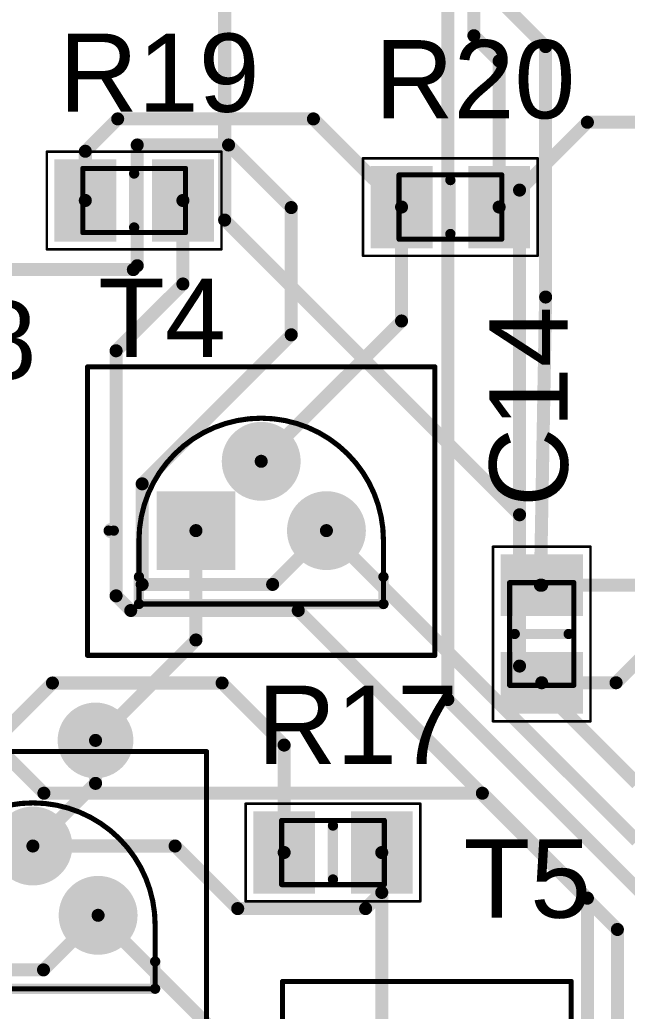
# Model space of a CAD drawing. Header units: millimetres. Extents: x 0.4 to 91.7, y 1.2 to 85.6.
# Drawn here: x 13.33 to 25.16, y 31.84 to 51.14 of the extents above; entities that cross this region are included whole.
import ezdxf

# ---------------------------------------------------------------- set-up
doc = ezdxf.new("R2010")
doc.units = ezdxf.units.MM
for name, color, linetype in [('BottomLayer', 5, 'Continuous'), ('BottomSolder', 6, 'Continuous'), ('Mechanical13', 56, 'Continuous'), ('Mechanical15', 56, 'Continuous'), ('MultiLayer', 9, 'Continuous'), ('PadHoleLayer', 156, 'Continuous'), ('TopLayer', 1, 'Continuous'), ('TopOverlay', 2, 'Continuous'), ('TopPaste', 8, 'Continuous'), ('TopSolder', 216, 'Continuous'), ('ViaHoleLayer', 16, 'Continuous')]:
    doc.layers.add(name, color=color, linetype=linetype)
doc.styles.add('Arial', font='arial.ttf', dxfattribs={"height": 0.2})

# ---------------------------------------------------------------- blocks, each defined once
blk = doc.blocks.new('BC557C_T5_45V_100_A_1')
at = {"layer": 'BottomLayer'}
h = blk.add_hatch(color=5, dxfattribs=at)
edge = h.paths.add_edge_path()
edge.add_arc((-1.7, -0.585), 0.746, 0, 360)
h = blk.add_hatch(color=5, dxfattribs=at)
edge = h.paths.add_edge_path()
edge.add_arc((0.9, -0.585), 0.746, 0, 360)
h = blk.add_hatch(color=5, dxfattribs=at)
edge = h.paths.add_edge_path()
edge.add_arc((3.5, -0.585), 0.746, 0, 360)
at = {"layer": 'BottomSolder'}
h = blk.add_hatch(color=6, dxfattribs=at)
edge = h.paths.add_edge_path()
edge.add_arc((-1.7, -0.585), 0.848, 0, 360)
h = blk.add_hatch(color=6, dxfattribs=at)
edge = h.paths.add_edge_path()
edge.add_arc((0.9, -0.585), 0.848, 0, 360)
h = blk.add_hatch(color=6, dxfattribs=at)
edge = h.paths.add_edge_path()
edge.add_arc((3.5, -0.585), 0.848, 0, 360)
at = {"layer": 'MultiLayer'}
h = blk.add_hatch(color=9, dxfattribs=at)
edge = h.paths.add_edge_path()
edge.add_arc((-1.7, -0.585), 0.746, 0, 360)
h = blk.add_hatch(color=9, dxfattribs=at)
edge = h.paths.add_edge_path()
edge.add_arc((0.9, -0.585), 0.746, 0, 360)
h = blk.add_hatch(color=9, dxfattribs=at)
edge = h.paths.add_edge_path()
edge.add_arc((3.5, -0.585), 0.746, 0, 360)
at = {"layer": 'PadHoleLayer'}
h = blk.add_hatch(color=156, dxfattribs=at)
edge = h.paths.add_edge_path()
edge.add_arc((-1.7, -0.585), 0.48, 0, 360)
h = blk.add_hatch(color=156, dxfattribs=at)
edge = h.paths.add_edge_path()
edge.add_arc((0.9, -0.585), 0.48, 0, 360)
h = blk.add_hatch(color=156, dxfattribs=at)
edge = h.paths.add_edge_path()
edge.add_arc((3.5, -0.585), 0.48, 0, 360)
at = {"layer": 'TopLayer'}
h = blk.add_hatch(color=1, dxfattribs=at)
edge = h.paths.add_edge_path()
edge.add_arc((-1.7, -0.585), 0.746, 0, 360)
h = blk.add_hatch(color=1, dxfattribs=at)
edge = h.paths.add_edge_path()
edge.add_arc((0.9, -0.585), 0.746, 0, 360)
h = blk.add_hatch(color=1, dxfattribs=at)
edge = h.paths.add_edge_path()
edge.add_arc((3.5, -0.585), 0.746, 0, 360)
at = {"layer": 'TopSolder'}
h = blk.add_hatch(color=216, dxfattribs=at)
edge = h.paths.add_edge_path()
edge.add_arc((-1.7, -0.585), 0.848, 0, 360)
h = blk.add_hatch(color=216, dxfattribs=at)
edge = h.paths.add_edge_path()
edge.add_arc((0.9, -0.585), 0.848, 0, 360)
h = blk.add_hatch(color=216, dxfattribs=at)
edge = h.paths.add_edge_path()
edge.add_arc((3.5, -0.585), 0.848, 0, 360)
at = {"layer": 'Mechanical13', "const_width": 0.2}
for points in [[(-1.48, 1.81), (-1.48, -1.81)], [(-1.48, 1.81), (3.28, 1.81)], [(3.28, 1.81), (3.28, -1.81)], [(-1.48, -1.81), (3.28, -1.81)]]:
    blk.add_lwpolyline(points, dxfattribs=at)
at = {"layer": 'Mechanical13', "const_width": 0.1}
for points in [[(-1.53, 1.81, 1), (-1.43, 1.81, 1)], [(-1.53, 1.81, 1), (-1.43, 1.81, 1)], [(3.23, 1.81, 1), (3.33, 1.81, 1)], [(3.23, 1.81, 1), (3.33, 1.81, 1)], [(-1.53, -1.81, 1), (-1.43, -1.81, 1)], [(-1.53, -1.81, 1), (-1.43, -1.81, 1)], [(3.23, -1.81, 1), (3.33, -1.81, 1)], [(3.23, -1.81, 1), (3.33, -1.81, 1)]]:
    blk.add_lwpolyline(points, format="xyb", close=True, dxfattribs=at)
at = {"layer": 'Mechanical15', "const_width": 0.1}
for points in [[(-4.5, 2.81), (-4.5, -2.81)], [(-4.5, 2.81), (5.247, 2.81)], [(5.247, 2.81), (5.247, -2.81)], [(-4.5, -2.81), (5.247, -2.81)]]:
    blk.add_lwpolyline(points, dxfattribs=at)
at = {"layer": 'Mechanical15', "const_width": 0.05}
for points in [[(-4.525, 2.81, 1), (-4.475, 2.81, 1)], [(-4.525, 2.81, 1), (-4.475, 2.81, 1)], [(5.222, 2.81, 1), (5.272, 2.81, 1)], [(5.222, 2.81, 1), (5.272, 2.81, 1)], [(-4.525, -2.81, 1), (-4.475, -2.81, 1)], [(-4.525, -2.81, 1), (-4.475, -2.81, 1)], [(5.222, -2.81, 1), (5.272, -2.81, 1)], [(5.222, -2.81, 1), (5.272, -2.81, 1)]]:
    blk.add_lwpolyline(points, format="xyb", close=True, dxfattribs=at)
at = {"layer": 'TopOverlay', "const_width": 0.1}
for points in [[(-1.48, 1.81), (3.28, 1.81)], [(-1.48, 1.81), (-1.48, 0.915)], [(3.28, 1.81), (3.28, 0.915)], [(-1.48, -1.81), (3.28, -1.81)]]:
    blk.add_lwpolyline(points, dxfattribs=at)
at = {"layer": 'TopOverlay'}
for points, const_width in [([(-1.505, 1.81, 1), (-1.455, 1.81, 1)], 0.05), ([(-1.505, 1.81, 1), (-1.455, 1.81, 1)], 0.05), ([(3.255, 1.81, 1), (3.305, 1.81, 1)], 0.05), ([(3.255, 1.81, 1), (3.305, 1.81, 1)], 0.05), ([(-1.505, 0.915, 1), (-1.455, 0.915, 1)], 0.05), ([(3.255, 0.915, 1), (3.305, 0.915, 1)], 0.05), ([(-3.45, -0.385, 1), (-3.35, -0.385, 1)], 0.1), ([(-3.45, -0.385, 1), (-3.35, -0.385, 1)], 0.1), ([(-3.45, -0.585, 1), (-3.35, -0.585, 1)], 0.1), ([(-3.45, -0.585, 1), (-3.35, -0.585, 1)], 0.1), ([(-1.505, -1.81, 1), (-1.455, -1.81, 1)], 0.05), ([(3.255, -1.81, 1), (3.305, -1.81, 1)], 0.05)]:
    blk.add_lwpolyline(points, format="xyb", close=True, dxfattribs=dict(at, const_width=const_width))
at = {"layer": 'TopOverlay', "const_width": 0.2}
for points in [[(-3.4, -0.585, -1), (-3.4, -0.385)], [(-3.4, -0.385, -1), (-3.4, -0.585)]]:
    blk.add_lwpolyline(points, format="xyb", dxfattribs=at)
blk = doc.blocks.new('T1_2_4_BC547C_45V_100_A_2')
at = {"layer": 'BottomLayer'}
h = blk.add_hatch(color=5, dxfattribs=at)
edge = h.paths.add_edge_path()
edge.add_arc((1.27, 1.35), 0.666, 0, 360)
blk.add_hatch(color=5, dxfattribs=at).paths.add_polyline_path([(-0.666, 0.666), (0.667, 0.666), (0.667, -0.667), (-0.666, -0.667)])
h = blk.add_hatch(color=5, dxfattribs=at)
edge = h.paths.add_edge_path()
edge.add_arc((2.54, 0), 0.666, 0, 360)
at = {"layer": 'BottomSolder'}
h = blk.add_hatch(color=6, dxfattribs=at)
edge = h.paths.add_edge_path()
edge.add_arc((1.27, 1.35), 0.768, 0, 360)
blk.add_hatch(color=6, dxfattribs=at).paths.add_polyline_path([(-0.768, 0.768), (0.768, 0.768), (0.768, -0.768), (-0.768, -0.768)])
h = blk.add_hatch(color=6, dxfattribs=at)
edge = h.paths.add_edge_path()
edge.add_arc((2.54, 0), 0.768, 0, 360)
at = {"layer": 'MultiLayer'}
h = blk.add_hatch(color=9, dxfattribs=at)
edge = h.paths.add_edge_path()
edge.add_arc((1.27, 1.35), 0.666, 0, 360)
blk.add_hatch(color=9, dxfattribs=at).paths.add_polyline_path([(-0.666, 0.666), (0.667, 0.666), (0.667, -0.667), (-0.666, -0.667)])
h = blk.add_hatch(color=9, dxfattribs=at)
edge = h.paths.add_edge_path()
edge.add_arc((2.54, 0), 0.666, 0, 360)
at = {"layer": 'PadHoleLayer'}
h = blk.add_hatch(color=156, dxfattribs=at)
edge = h.paths.add_edge_path()
edge.add_arc((1.27, 1.35), 0.41, 0, 360)
h = blk.add_hatch(color=156, dxfattribs=at)
edge = h.paths.add_edge_path()
edge.add_arc((0, 0), 0.41, 0, 360)
h = blk.add_hatch(color=156, dxfattribs=at)
edge = h.paths.add_edge_path()
edge.add_arc((2.54, 0), 0.41, 0, 360)
at = {"layer": 'TopLayer'}
h = blk.add_hatch(color=1, dxfattribs=at)
edge = h.paths.add_edge_path()
edge.add_arc((1.27, 1.35), 0.666, 0, 360)
blk.add_hatch(color=1, dxfattribs=at).paths.add_polyline_path([(-0.666, 0.666), (0.667, 0.666), (0.667, -0.667), (-0.666, -0.667)])
h = blk.add_hatch(color=1, dxfattribs=at)
edge = h.paths.add_edge_path()
edge.add_arc((2.54, 0), 0.666, 0, 360)
at = {"layer": 'TopSolder'}
h = blk.add_hatch(color=216, dxfattribs=at)
edge = h.paths.add_edge_path()
edge.add_arc((1.27, 1.35), 0.768, 0, 360)
blk.add_hatch(color=216, dxfattribs=at).paths.add_polyline_path([(-0.768, 0.768), (0.768, 0.768), (0.768, -0.768), (-0.768, -0.768)])
h = blk.add_hatch(color=216, dxfattribs=at)
edge = h.paths.add_edge_path()
edge.add_arc((2.54, 0), 0.768, 0, 360)
at = {"layer": 'Mechanical13', "const_width": 0.1}
blk.add_lwpolyline([(-1.11, -0.19, -1), (3.65, -0.19)], format="xyb", dxfattribs=at)
for points in [[(-1.11, -1.43), (-1.11, -0.19)], [(3.65, -1.43), (3.65, -0.19)], [(-1.11, -1.43), (1.27, -1.43)], [(1.27, -1.43), (3.65, -1.43)]]:
    blk.add_lwpolyline(points, dxfattribs=at)
at = {"layer": 'Mechanical13', "const_width": 0.05}
for points in [[(-1.135, -0.19, 1), (-1.085, -0.19, 1)], [(-1.135, -0.19, 1), (-1.085, -0.19, 1)], [(3.625, -0.19, 1), (3.675, -0.19, 1)], [(3.625, -0.19, 1), (3.675, -0.19, 1)], [(-1.135, -1.43, 1), (-1.085, -1.43, 1)], [(-1.135, -1.43, 1), (-1.085, -1.43, 1)], [(1.245, -1.43, 1), (1.295, -1.43, 1)], [(1.245, -1.43, 1), (1.295, -1.43, 1)], [(3.625, -1.43, 1), (3.675, -1.43, 1)], [(3.625, -1.43, 1), (3.675, -1.43, 1)]]:
    blk.add_lwpolyline(points, format="xyb", close=True, dxfattribs=at)
at = {"layer": 'Mechanical15', "const_width": 0.1}
for points in [[(-2.11, 3.19), (4.65, 3.19)], [(-2.11, -2.43), (-2.11, 3.19)], [(4.65, -2.43), (4.65, 3.19)], [(-2.11, -2.43), (4.65, -2.43)]]:
    blk.add_lwpolyline(points, dxfattribs=at)
at = {"layer": 'Mechanical15', "const_width": 0.05}
for points in [[(-2.135, 3.19, 1), (-2.085, 3.19, 1)], [(-2.135, 3.19, 1), (-2.085, 3.19, 1)], [(4.625, 3.19, 1), (4.675, 3.19, 1)], [(4.625, 3.19, 1), (4.675, 3.19, 1)], [(-2.135, -2.43, 1), (-2.085, -2.43, 1)], [(-2.135, -2.43, 1), (-2.085, -2.43, 1)], [(4.625, -2.43, 1), (4.675, -2.43, 1)], [(4.625, -2.43, 1), (4.675, -2.43, 1)]]:
    blk.add_lwpolyline(points, format="xyb", close=True, dxfattribs=at)
at = {"layer": 'TopOverlay', "const_width": 0.2}
for points in [[(-1.7, 0, -1), (-1.6, 0)], [(-1.6, 0, -1), (-1.7, 0)], [(-1.6, 0, -1), (-1.7, 0)]]:
    blk.add_lwpolyline(points, format="xyb", dxfattribs=at)
at = {"layer": 'TopOverlay', "const_width": 0.1}
for points in [[(-1.75, 0, 1), (-1.65, 0, 1)], [(-1.75, 0, 1), (-1.65, 0, 1)], [(-1.75, 0, 1), (-1.65, 0, 1)], [(-1.65, 0, 1), (-1.55, 0, 1)], [(-1.65, 0, 1), (-1.55, 0, 1)], [(-1.65, 0, 1), (-1.55, 0, 1)], [(-1.16, -0.9, 1), (-1.06, -0.9, 1)], [(3.6, -0.9, 1), (3.7, -0.9, 1)], [(-1.16, -1.43, 1), (-1.06, -1.43, 1)], [(-1.16, -1.43, 1), (-1.06, -1.43, 1)], [(3.6, -1.43, 1), (3.7, -1.43, 1)], [(3.6, -1.43, 1), (3.7, -1.43, 1)]]:
    blk.add_lwpolyline(points, format="xyb", close=True, dxfattribs=at)
at = {"layer": 'TopOverlay', "const_width": 0.2}
for points in [[(-1.11, -1.43), (-1.11, -0.9)], [(3.65, -1.43), (3.65, -0.9)], [(-1.11, -1.43), (3.65, -1.43)]]:
    blk.add_lwpolyline(points, dxfattribs=at)
blk = doc.blocks.new('T1_2_4_BC547C_45V_100_A_4')
at = {"layer": 'BottomLayer'}
h = blk.add_hatch(color=5, dxfattribs=at)
edge = h.paths.add_edge_path()
edge.add_arc((1.27, 1.35), 0.666, 0, 360)
blk.add_hatch(color=5, dxfattribs=at).paths.add_polyline_path([(-0.666, 0.666), (0.667, 0.666), (0.667, -0.667), (-0.666, -0.667)])
h = blk.add_hatch(color=5, dxfattribs=at)
edge = h.paths.add_edge_path()
edge.add_arc((2.54, 0), 0.666, 0, 360)
at = {"layer": 'BottomSolder'}
h = blk.add_hatch(color=6, dxfattribs=at)
edge = h.paths.add_edge_path()
edge.add_arc((1.27, 1.35), 0.768, 0, 360)
blk.add_hatch(color=6, dxfattribs=at).paths.add_polyline_path([(-0.768, 0.768), (0.768, 0.768), (0.768, -0.768), (-0.768, -0.768)])
h = blk.add_hatch(color=6, dxfattribs=at)
edge = h.paths.add_edge_path()
edge.add_arc((2.54, 0), 0.768, 0, 360)
at = {"layer": 'MultiLayer'}
h = blk.add_hatch(color=9, dxfattribs=at)
edge = h.paths.add_edge_path()
edge.add_arc((1.27, 1.35), 0.666, 0, 360)
blk.add_hatch(color=9, dxfattribs=at).paths.add_polyline_path([(-0.666, 0.666), (0.667, 0.666), (0.667, -0.667), (-0.666, -0.667)])
h = blk.add_hatch(color=9, dxfattribs=at)
edge = h.paths.add_edge_path()
edge.add_arc((2.54, 0), 0.666, 0, 360)
at = {"layer": 'PadHoleLayer'}
h = blk.add_hatch(color=156, dxfattribs=at)
edge = h.paths.add_edge_path()
edge.add_arc((1.27, 1.35), 0.41, 0, 360)
h = blk.add_hatch(color=156, dxfattribs=at)
edge = h.paths.add_edge_path()
edge.add_arc((0, 0), 0.41, 0, 360)
h = blk.add_hatch(color=156, dxfattribs=at)
edge = h.paths.add_edge_path()
edge.add_arc((2.54, 0), 0.41, 0, 360)
at = {"layer": 'TopLayer'}
h = blk.add_hatch(color=1, dxfattribs=at)
edge = h.paths.add_edge_path()
edge.add_arc((1.27, 1.35), 0.666, 0, 360)
blk.add_hatch(color=1, dxfattribs=at).paths.add_polyline_path([(-0.666, 0.666), (0.667, 0.666), (0.667, -0.667), (-0.666, -0.667)])
h = blk.add_hatch(color=1, dxfattribs=at)
edge = h.paths.add_edge_path()
edge.add_arc((2.54, 0), 0.666, 0, 360)
at = {"layer": 'TopSolder'}
h = blk.add_hatch(color=216, dxfattribs=at)
edge = h.paths.add_edge_path()
edge.add_arc((1.27, 1.35), 0.768, 0, 360)
blk.add_hatch(color=216, dxfattribs=at).paths.add_polyline_path([(-0.768, 0.768), (0.768, 0.768), (0.768, -0.768), (-0.768, -0.768)])
h = blk.add_hatch(color=216, dxfattribs=at)
edge = h.paths.add_edge_path()
edge.add_arc((2.54, 0), 0.768, 0, 360)
at = {"layer": 'Mechanical13', "const_width": 0.1}
blk.add_lwpolyline([(-1.11, -0.19, -1), (3.65, -0.19)], format="xyb", dxfattribs=at)
for points in [[(-1.11, -1.43), (-1.11, -0.19)], [(3.65, -1.43), (3.65, -0.19)], [(-1.11, -1.43), (1.27, -1.43)], [(1.27, -1.43), (3.65, -1.43)]]:
    blk.add_lwpolyline(points, dxfattribs=at)
at = {"layer": 'Mechanical13', "const_width": 0.05}
for points in [[(-1.135, -0.19, 1), (-1.085, -0.19, 1)], [(-1.135, -0.19, 1), (-1.085, -0.19, 1)], [(3.625, -0.19, 1), (3.675, -0.19, 1)], [(3.625, -0.19, 1), (3.675, -0.19, 1)], [(-1.135, -1.43, 1), (-1.085, -1.43, 1)], [(-1.135, -1.43, 1), (-1.085, -1.43, 1)], [(1.245, -1.43, 1), (1.295, -1.43, 1)], [(1.245, -1.43, 1), (1.295, -1.43, 1)], [(3.625, -1.43, 1), (3.675, -1.43, 1)], [(3.625, -1.43, 1), (3.675, -1.43, 1)]]:
    blk.add_lwpolyline(points, format="xyb", close=True, dxfattribs=at)
at = {"layer": 'Mechanical15', "const_width": 0.1}
for points in [[(-2.11, 3.19), (4.65, 3.19)], [(-2.11, -2.43), (-2.11, 3.19)], [(4.65, -2.43), (4.65, 3.19)], [(-2.11, -2.43), (4.65, -2.43)]]:
    blk.add_lwpolyline(points, dxfattribs=at)
at = {"layer": 'Mechanical15', "const_width": 0.05}
for points in [[(-2.135, 3.19, 1), (-2.085, 3.19, 1)], [(-2.135, 3.19, 1), (-2.085, 3.19, 1)], [(4.625, 3.19, 1), (4.675, 3.19, 1)], [(4.625, 3.19, 1), (4.675, 3.19, 1)], [(-2.135, -2.43, 1), (-2.085, -2.43, 1)], [(-2.135, -2.43, 1), (-2.085, -2.43, 1)], [(4.625, -2.43, 1), (4.675, -2.43, 1)], [(4.625, -2.43, 1), (4.675, -2.43, 1)]]:
    blk.add_lwpolyline(points, format="xyb", close=True, dxfattribs=at)
at = {"layer": 'TopOverlay', "const_width": 0.2}
for points in [[(-1.7, 0, -1), (-1.6, 0)], [(-1.6, 0, -1), (-1.7, 0)], [(-1.6, 0, -1), (-1.7, 0)]]:
    blk.add_lwpolyline(points, format="xyb", dxfattribs=at)
at = {"layer": 'TopOverlay', "const_width": 0.1}
for points in [[(-1.75, 0, 1), (-1.65, 0, 1)], [(-1.75, 0, 1), (-1.65, 0, 1)], [(-1.75, 0, 1), (-1.65, 0, 1)], [(-1.65, 0, 1), (-1.55, 0, 1)], [(-1.65, 0, 1), (-1.55, 0, 1)], [(-1.65, 0, 1), (-1.55, 0, 1)], [(-1.16, -0.9, 1), (-1.06, -0.9, 1)], [(3.6, -0.9, 1), (3.7, -0.9, 1)], [(-1.16, -1.43, 1), (-1.06, -1.43, 1)], [(-1.16, -1.43, 1), (-1.06, -1.43, 1)], [(3.6, -1.43, 1), (3.7, -1.43, 1)], [(3.6, -1.43, 1), (3.7, -1.43, 1)]]:
    blk.add_lwpolyline(points, format="xyb", close=True, dxfattribs=at)
at = {"layer": 'TopOverlay', "const_width": 0.2}
for points in [[(-1.11, -1.43), (-1.11, -0.9)], [(3.65, -1.43), (3.65, -0.9)], [(-1.11, -1.43), (3.65, -1.43)]]:
    blk.add_lwpolyline(points, dxfattribs=at)
blk = doc.blocks.new('0805_10')
at = {"layer": 'TopLayer'}
for points in [[(-1.45, -0.7), (-1.45, 0.7), (-0.45, 0.7), (-0.45, -0.7)], [(0.45, -0.7), (0.45, 0.7), (1.45, 0.7), (1.45, -0.7)]]:
    blk.add_hatch(color=1, dxfattribs=at).paths.add_polyline_path(points)
at = {"layer": 'TopPaste'}
for points in [[(-1.45, -0.7), (-1.45, 0.7), (-0.45, 0.7), (-0.45, -0.7)], [(0.45, -0.7), (0.45, 0.7), (1.45, 0.7), (1.45, -0.7)]]:
    blk.add_hatch(color=8, dxfattribs=at).paths.add_polyline_path(points)
at = {"layer": 'TopSolder'}
for points in [[(-1.552, -0.802), (-1.552, 0.802), (-0.348, 0.802), (-0.348, -0.802)], [(0.348, -0.802), (0.348, 0.802), (1.552, 0.802), (1.552, -0.802)]]:
    blk.add_hatch(color=216, dxfattribs=at).paths.add_polyline_path(points)
at = {"layer": 'Mechanical13', "const_width": 0.1}
for points in [[(-1, 0.625), (1, 0.625)], [(-1, -0.625), (-1, 0.625)], [(1, -0.625), (1, 0.625)], [(-1, -0.625), (1, -0.625)]]:
    blk.add_lwpolyline(points, dxfattribs=at)
at = {"layer": 'Mechanical13', "const_width": 0.05}
for points in [[(-1.025, 0.625, 1), (-0.975, 0.625, 1)], [(-1.025, 0.625, 1), (-0.975, 0.625, 1)], [(0.975, 0.625, 1), (1.025, 0.625, 1)], [(0.975, 0.625, 1), (1.025, 0.625, 1)], [(-1.025, -0.625, 1), (-0.975, -0.625, 1)], [(-1.025, -0.625, 1), (-0.975, -0.625, 1)], [(0.975, -0.625, 1), (1.025, -0.625, 1)], [(0.975, -0.625, 1), (1.025, -0.625, 1)]]:
    blk.add_lwpolyline(points, format="xyb", close=True, dxfattribs=at)
at = {"layer": 'Mechanical15', "const_width": 0.05}
for points in [[(-1.7, 0.95), (1.7, 0.95)], [(-1.7, -0.95), (-1.7, 0.95)], [(1.7, -0.95), (1.7, 0.95)], [(-1.7, -0.95), (1.7, -0.95)]]:
    blk.add_lwpolyline(points, dxfattribs=at)
at = {"layer": 'Mechanical15', "const_width": 0.025}
for points in [[(-1.713, 0.95, 1), (-1.688, 0.95, 1)], [(-1.713, 0.95, 1), (-1.688, 0.95, 1)], [(1.688, 0.95, 1), (1.713, 0.95, 1)], [(1.688, 0.95, 1), (1.713, 0.95, 1)], [(-1.713, -0.95, 1), (-1.688, -0.95, 1)], [(-1.713, -0.95, 1), (-1.688, -0.95, 1)], [(1.688, -0.95, 1), (1.713, -0.95, 1)], [(1.688, -0.95, 1), (1.713, -0.95, 1)]]:
    blk.add_lwpolyline(points, format="xyb", close=True, dxfattribs=at)
at = {"layer": 'TopOverlay', "const_width": 0.2}
blk.add_lwpolyline([(0, -0.525), (0, 0.525)], dxfattribs=at)
at = {"layer": 'TopOverlay', "const_width": 0.1}
for points in [[(-0.05, 0.525, 1), (0.05, 0.525, 1)], [(-0.05, -0.525, 1), (0.05, -0.525, 1)]]:
    blk.add_lwpolyline(points, format="xyb", close=True, dxfattribs=at)
blk = doc.blocks.new('0805_11')
at = {"layer": 'TopLayer'}
for points in [[(-1.45, -0.7), (-1.45, 0.7), (-0.45, 0.7), (-0.45, -0.7)], [(0.45, -0.7), (0.45, 0.7), (1.45, 0.7), (1.45, -0.7)]]:
    blk.add_hatch(color=1, dxfattribs=at).paths.add_polyline_path(points)
at = {"layer": 'TopPaste'}
for points in [[(-1.45, -0.7), (-1.45, 0.7), (-0.45, 0.7), (-0.45, -0.7)], [(0.45, -0.7), (0.45, 0.7), (1.45, 0.7), (1.45, -0.7)]]:
    blk.add_hatch(color=8, dxfattribs=at).paths.add_polyline_path(points)
at = {"layer": 'TopSolder'}
for points in [[(-1.552, -0.802), (-1.552, 0.802), (-0.348, 0.802), (-0.348, -0.802)], [(0.348, -0.802), (0.348, 0.802), (1.552, 0.802), (1.552, -0.802)]]:
    blk.add_hatch(color=216, dxfattribs=at).paths.add_polyline_path(points)
at = {"layer": 'Mechanical13', "const_width": 0.1}
for points in [[(-1, 0.625), (1, 0.625)], [(-1, -0.625), (-1, 0.625)], [(1, -0.625), (1, 0.625)], [(-1, -0.625), (1, -0.625)]]:
    blk.add_lwpolyline(points, dxfattribs=at)
at = {"layer": 'Mechanical13', "const_width": 0.05}
for points in [[(-1.025, 0.625, 1), (-0.975, 0.625, 1)], [(-1.025, 0.625, 1), (-0.975, 0.625, 1)], [(0.975, 0.625, 1), (1.025, 0.625, 1)], [(0.975, 0.625, 1), (1.025, 0.625, 1)], [(-1.025, -0.625, 1), (-0.975, -0.625, 1)], [(-1.025, -0.625, 1), (-0.975, -0.625, 1)], [(0.975, -0.625, 1), (1.025, -0.625, 1)], [(0.975, -0.625, 1), (1.025, -0.625, 1)]]:
    blk.add_lwpolyline(points, format="xyb", close=True, dxfattribs=at)
at = {"layer": 'Mechanical15', "const_width": 0.05}
for points in [[(-1.7, 0.95), (1.7, 0.95)], [(-1.7, -0.95), (-1.7, 0.95)], [(1.7, -0.95), (1.7, 0.95)], [(-1.7, -0.95), (1.7, -0.95)]]:
    blk.add_lwpolyline(points, dxfattribs=at)
at = {"layer": 'Mechanical15', "const_width": 0.025}
for points in [[(-1.713, 0.95, 1), (-1.688, 0.95, 1)], [(-1.713, 0.95, 1), (-1.688, 0.95, 1)], [(1.688, 0.95, 1), (1.713, 0.95, 1)], [(1.688, 0.95, 1), (1.713, 0.95, 1)], [(-1.713, -0.95, 1), (-1.688, -0.95, 1)], [(-1.713, -0.95, 1), (-1.688, -0.95, 1)], [(1.688, -0.95, 1), (1.713, -0.95, 1)], [(1.688, -0.95, 1), (1.713, -0.95, 1)]]:
    blk.add_lwpolyline(points, format="xyb", close=True, dxfattribs=at)
at = {"layer": 'TopOverlay', "const_width": 0.2}
blk.add_lwpolyline([(0, -0.525), (0, 0.525)], dxfattribs=at)
at = {"layer": 'TopOverlay', "const_width": 0.1}
for points in [[(-0.05, 0.525, 1), (0.05, 0.525, 1)], [(-0.05, -0.525, 1), (0.05, -0.525, 1)]]:
    blk.add_lwpolyline(points, format="xyb", close=True, dxfattribs=at)
blk = doc.blocks.new('0805_13')
at = {"layer": 'TopLayer'}
for points in [[(-1.45, -0.7), (-1.45, 0.7), (-0.45, 0.7), (-0.45, -0.7)], [(0.45, -0.7), (0.45, 0.7), (1.45, 0.7), (1.45, -0.7)]]:
    blk.add_hatch(color=1, dxfattribs=at).paths.add_polyline_path(points)
at = {"layer": 'TopPaste'}
for points in [[(-1.45, -0.7), (-1.45, 0.7), (-0.45, 0.7), (-0.45, -0.7)], [(0.45, -0.7), (0.45, 0.7), (1.45, 0.7), (1.45, -0.7)]]:
    blk.add_hatch(color=8, dxfattribs=at).paths.add_polyline_path(points)
at = {"layer": 'TopSolder'}
for points in [[(-1.552, -0.802), (-1.552, 0.802), (-0.348, 0.802), (-0.348, -0.802)], [(0.348, -0.802), (0.348, 0.802), (1.552, 0.802), (1.552, -0.802)]]:
    blk.add_hatch(color=216, dxfattribs=at).paths.add_polyline_path(points)
at = {"layer": 'Mechanical13', "const_width": 0.1}
for points in [[(-1, 0.625), (1, 0.625)], [(-1, -0.625), (-1, 0.625)], [(1, -0.625), (1, 0.625)], [(-1, -0.625), (1, -0.625)]]:
    blk.add_lwpolyline(points, dxfattribs=at)
at = {"layer": 'Mechanical13', "const_width": 0.05}
for points in [[(-1.025, 0.625, 1), (-0.975, 0.625, 1)], [(-1.025, 0.625, 1), (-0.975, 0.625, 1)], [(0.975, 0.625, 1), (1.025, 0.625, 1)], [(0.975, 0.625, 1), (1.025, 0.625, 1)], [(-1.025, -0.625, 1), (-0.975, -0.625, 1)], [(-1.025, -0.625, 1), (-0.975, -0.625, 1)], [(0.975, -0.625, 1), (1.025, -0.625, 1)], [(0.975, -0.625, 1), (1.025, -0.625, 1)]]:
    blk.add_lwpolyline(points, format="xyb", close=True, dxfattribs=at)
at = {"layer": 'Mechanical15', "const_width": 0.05}
for points in [[(-1.7, 0.95), (1.7, 0.95)], [(-1.7, -0.95), (-1.7, 0.95)], [(1.7, -0.95), (1.7, 0.95)], [(-1.7, -0.95), (1.7, -0.95)]]:
    blk.add_lwpolyline(points, dxfattribs=at)
at = {"layer": 'Mechanical15', "const_width": 0.025}
for points in [[(-1.713, 0.95, 1), (-1.688, 0.95, 1)], [(-1.713, 0.95, 1), (-1.688, 0.95, 1)], [(1.688, 0.95, 1), (1.713, 0.95, 1)], [(1.688, 0.95, 1), (1.713, 0.95, 1)], [(-1.713, -0.95, 1), (-1.688, -0.95, 1)], [(-1.713, -0.95, 1), (-1.688, -0.95, 1)], [(1.688, -0.95, 1), (1.713, -0.95, 1)], [(1.688, -0.95, 1), (1.713, -0.95, 1)]]:
    blk.add_lwpolyline(points, format="xyb", close=True, dxfattribs=at)
at = {"layer": 'TopOverlay', "const_width": 0.2}
blk.add_lwpolyline([(0, -0.525), (0, 0.525)], dxfattribs=at)
at = {"layer": 'TopOverlay', "const_width": 0.1}
for points in [[(-0.05, 0.525, 1), (0.05, 0.525, 1)], [(-0.05, -0.525, 1), (0.05, -0.525, 1)]]:
    blk.add_lwpolyline(points, format="xyb", close=True, dxfattribs=at)
blk = doc.blocks.new('0805_53')
at = {"layer": 'TopLayer'}
for points in [[(-1.45, -0.7), (-1.45, 0.7), (-0.45, 0.7), (-0.45, -0.7)], [(0.45, -0.7), (0.45, 0.7), (1.45, 0.7), (1.45, -0.7)]]:
    blk.add_hatch(color=1, dxfattribs=at).paths.add_polyline_path(points)
at = {"layer": 'TopPaste'}
for points in [[(-1.45, -0.7), (-1.45, 0.7), (-0.45, 0.7), (-0.45, -0.7)], [(0.45, -0.7), (0.45, 0.7), (1.45, 0.7), (1.45, -0.7)]]:
    blk.add_hatch(color=8, dxfattribs=at).paths.add_polyline_path(points)
at = {"layer": 'TopSolder'}
for points in [[(-1.552, -0.802), (-1.552, 0.802), (-0.348, 0.802), (-0.348, -0.802)], [(0.348, -0.802), (0.348, 0.802), (1.552, 0.802), (1.552, -0.802)]]:
    blk.add_hatch(color=216, dxfattribs=at).paths.add_polyline_path(points)
at = {"layer": 'Mechanical13', "const_width": 0.1}
for points in [[(1, 0.625), (-1, 0.625)], [(-1, -0.625), (-1, 0.625)], [(1, -0.625), (1, 0.625)], [(1, -0.625), (-1, -0.625)]]:
    blk.add_lwpolyline(points, dxfattribs=at)
at = {"layer": 'Mechanical13', "const_width": 0.05}
for points in [[(-1.025, 0.625, 1), (-0.975, 0.625, 1)], [(-1.025, 0.625, 1), (-0.975, 0.625, 1)], [(0.975, 0.625, 1), (1.025, 0.625, 1)], [(0.975, 0.625, 1), (1.025, 0.625, 1)], [(-1.025, -0.625, 1), (-0.975, -0.625, 1)], [(-1.025, -0.625, 1), (-0.975, -0.625, 1)], [(0.975, -0.625, 1), (1.025, -0.625, 1)], [(0.975, -0.625, 1), (1.025, -0.625, 1)]]:
    blk.add_lwpolyline(points, format="xyb", close=True, dxfattribs=at)
at = {"layer": 'Mechanical15', "const_width": 0.05}
for points in [[(1.7, 0.95), (-1.7, 0.95)], [(-1.7, -0.95), (-1.7, 0.95)], [(1.7, -0.95), (1.7, 0.95)], [(1.7, -0.95), (-1.7, -0.95)]]:
    blk.add_lwpolyline(points, dxfattribs=at)
at = {"layer": 'Mechanical15', "const_width": 0.025}
for points in [[(-1.712, 0.95, 1), (-1.687, 0.95, 1)], [(-1.712, 0.95, 1), (-1.687, 0.95, 1)], [(1.688, 0.95, 1), (1.713, 0.95, 1)], [(1.688, 0.95, 1), (1.713, 0.95, 1)], [(-1.712, -0.95, 1), (-1.687, -0.95, 1)], [(-1.712, -0.95, 1), (-1.687, -0.95, 1)], [(1.688, -0.95, 1), (1.713, -0.95, 1)], [(1.688, -0.95, 1), (1.713, -0.95, 1)]]:
    blk.add_lwpolyline(points, format="xyb", close=True, dxfattribs=at)
at = {"layer": 'TopOverlay', "const_width": 0.2}
blk.add_lwpolyline([(0, -0.525), (0, 0.525)], dxfattribs=at)
at = {"layer": 'TopOverlay', "const_width": 0.1}
for points in [[(-0.05, 0.525, 1), (0.05, 0.525, 1)], [(-0.05, -0.525, 1), (0.05, -0.525, 1)]]:
    blk.add_lwpolyline(points, format="xyb", close=True, dxfattribs=at)

msp = doc.modelspace()

# ---------------------------------------------------------------- hatches: boundary and pattern name
at = {"layer": 'BottomLayer'}
h = msp.add_hatch(color=5, dxfattribs=at)
edge = h.paths.add_edge_path()
edge.add_arc((14.808, 37.109), 0.635, 0, 360)
at = {"layer": 'BottomSolder'}
h = msp.add_hatch(color=6, dxfattribs=at)
edge = h.paths.add_edge_path()
edge.add_arc((14.808, 37.109), 0.737, 0, 360)
at = {"layer": 'TopLayer'}
h = msp.add_hatch(color=1, dxfattribs=at)
edge = h.paths.add_edge_path()
edge.add_arc((14.808, 37.109), 0.635, 0, 360)
at = {"layer": 'TopSolder'}
h = msp.add_hatch(color=216, dxfattribs=at)
edge = h.paths.add_edge_path()
edge.add_arc((14.808, 37.109), 0.737, 0, 360)
at = {"layer": 'ViaHoleLayer'}
h = msp.add_hatch(color=16, dxfattribs=at)
edge = h.paths.add_edge_path()
edge.add_arc((14.808, 37.109), 0.356, 0, 360)

# ---------------------------------------------------------------- linework, layer by layer
at = {"layer": 'BottomLayer', "const_width": 0.254}
for points in [[(17.323, 47.244), (17.323, 60.215)], [(23.063, 47.828), (24.384, 49.149)], [(24.384, 49.149), (45.466, 49.149)], [(23.063, 41.504), (23.063, 47.828)], [(2.322, 47.563), (13.804, 36.08)], [(17.323, 47.244), (23.063, 41.504)], [(23.063, 38.557), (23.063, 41.504)], [(16.764, 39.065), (16.764, 41.195)], [(19.304, 41.195), (25.349, 35.149)], [(14.808, 37.109), (16.764, 39.065)], [(23.063, 38.557), (25.349, 36.271)], [(13.804, 36.08), (22.34, 36.08)], [(22.34, 36.08), (24.384, 34.036)], [(24.384, 24.321), (24.384, 34.036)], [(14.859, 33.702), (17.894, 30.667)]]:
    msp.add_lwpolyline(points, dxfattribs=at)
at = {"layer": 'BottomLayer', "const_width": 0.127}
for points in [[(24.32, 49.149, 1), (24.448, 49.149, 1)], [(24.32, 49.149, 1), (24.448, 49.149, 1)], [(23, 47.828, 1), (23.127, 47.828, 1)], [(23, 47.828, 1), (23.127, 47.828, 1)], [(17.259, 47.244, 1), (17.386, 47.244, 1)], [(17.259, 47.244, 1), (17.386, 47.244, 1)], [(23, 41.504, 1), (23.127, 41.504, 1)], [(23, 41.504, 1), (23.127, 41.504, 1)], [(23, 41.504, 1), (23.127, 41.504, 1)], [(16.7, 41.195, 1), (16.827, 41.195, 1)], [(19.24, 41.195, 1), (19.367, 41.195, 1)], [(16.7, 39.065, 1), (16.827, 39.065, 1)], [(16.7, 39.065, 1), (16.827, 39.065, 1)], [(23, 38.557, 1), (23.127, 38.557, 1)], [(23, 38.557, 1), (23.127, 38.557, 1)], [(14.745, 37.109, 1), (14.872, 37.109, 1)], [(13.74, 36.08, 1), (13.867, 36.08, 1)], [(13.74, 36.08, 1), (13.867, 36.08, 1)], [(22.276, 36.08, 1), (22.403, 36.08, 1)], [(22.276, 36.08, 1), (22.403, 36.08, 1)], [(24.32, 34.036, 1), (24.448, 34.036, 1)], [(24.32, 34.036, 1), (24.448, 34.036, 1)], [(14.795, 33.702, 1), (14.922, 33.702, 1)]]:
    msp.add_lwpolyline(points, format="xyb", close=True, dxfattribs=at)
at = {"layer": 'TopLayer', "const_width": 0.254}
for points in [[(22.174, 50.835), (22.174, 55.434)], [(21.666, 37.904), (21.666, 53.297)], [(22.741, 51.453), (23.571, 50.622)], [(22.174, 50.835), (22.667, 50.343)], [(23.571, 45.745), (23.571, 50.622)], [(22.667, 47.498), (22.667, 50.343)], [(14.61, 48.584), (15.24, 49.214)], [(15.24, 49.214), (19.051, 49.214)], [(19.051, 49.214), (20.767, 47.498)], [(14.61, 47.625), (14.61, 48.584)], [(15.621, 48.706), (17.399, 48.706)], [(15.621, 46.355), (15.621, 48.706)], [(17.399, 48.706), (18.618, 47.487)], [(16.51, 45.999), (16.51, 47.625)], [(18.618, 45.009), (18.618, 47.487)], [(20.767, 45.278), (20.767, 47.498)], [(9.144, 46.279), (15.545, 46.279)], [(15.545, 46.279), (15.621, 46.355)], [(15.208, 44.698), (16.51, 45.999)], [(23.47, 40.132), (23.571, 45.745)], [(18.034, 42.545), (20.767, 45.278)], [(15.716, 42.107), (18.618, 45.009)], [(15.208, 39.925), (15.208, 44.698)], [(15.716, 40.147), (15.716, 42.107)], [(18.256, 40.147), (19.304, 41.195)], [(15.716, 40.147), (18.256, 40.147)], [(23.47, 40.132), (23.47, 40.132)], [(23.47, 40.132), (23.495, 40.132)], [(23.495, 40.132), (27.178, 40.132)], [(15.208, 39.925), (15.494, 39.639)], [(15.494, 39.639), (18.755, 39.639)], [(18.755, 39.639), (24.968, 33.426)], [(24.943, 38.232), (25.446, 38.735)], [(12.319, 36.576), (13.97, 38.227)], [(13.97, 38.227), (17.272, 38.227)], [(17.272, 38.227), (18.481, 37.018)], [(23.495, 38.232), (24.943, 38.232)], [(21.666, 37.904), (25.515, 34.055)], [(14.808, 36.272), (14.808, 37.109)], [(18.481, 34.925), (18.481, 37.018)], [(13.589, 35.052), (14.808, 36.272)], [(13.589, 35.052), (16.358, 35.052)], [(16.358, 35.052), (17.577, 33.833)], [(20.381, 34.147), (20.381, 34.925)], [(20.066, 33.833), (20.381, 34.147)], [(20.381, 29.53), (20.381, 34.147)], [(13.796, 32.639), (14.859, 33.702)], [(17.577, 33.833), (20.066, 33.833)], [(24.968, 17.729), (24.968, 33.426)], [(11.252, 32.639), (13.796, 32.639)]]:
    msp.add_lwpolyline(points, dxfattribs=at)
at = {"layer": 'TopLayer', "const_width": 0.127}
for points in [[(22.111, 50.835, 1), (22.238, 50.835, 1)], [(22.111, 50.835, 1), (22.238, 50.835, 1)], [(23.508, 50.622, 1), (23.635, 50.622, 1)], [(23.508, 50.622, 1), (23.635, 50.622, 1)], [(22.603, 50.343, 1), (22.73, 50.343, 1)], [(22.603, 50.343, 1), (22.73, 50.343, 1)], [(15.177, 49.214, 1), (15.303, 49.214, 1)], [(15.177, 49.214, 1), (15.303, 49.214, 1)], [(18.987, 49.214, 1), (19.114, 49.214, 1)], [(18.987, 49.214, 1), (19.114, 49.214, 1)], [(14.546, 48.584, 1), (14.673, 48.584, 1)], [(14.546, 48.584, 1), (14.673, 48.584, 1)], [(15.557, 48.706, 1), (15.684, 48.706, 1)], [(15.557, 48.706, 1), (15.684, 48.706, 1)], [(17.335, 48.706, 1), (17.462, 48.706, 1)], [(17.335, 48.706, 1), (17.462, 48.706, 1)], [(14.546, 47.625, 1), (14.673, 47.625, 1)], [(16.446, 47.625, 1), (16.573, 47.625, 1)], [(18.555, 47.487, 1), (18.682, 47.487, 1)], [(18.555, 47.487, 1), (18.682, 47.487, 1)], [(20.703, 47.498, 1), (20.83, 47.498, 1)], [(20.703, 47.498, 1), (20.83, 47.498, 1)], [(22.603, 47.498, 1), (22.73, 47.498, 1)], [(15.481, 46.279, 1), (15.608, 46.279, 1)], [(15.481, 46.279, 1), (15.608, 46.279, 1)], [(15.557, 46.355, 1), (15.684, 46.355, 1)], [(15.557, 46.355, 1), (15.684, 46.355, 1)], [(16.446, 45.999, 1), (16.573, 45.999, 1)], [(16.446, 45.999, 1), (16.573, 45.999, 1)], [(23.508, 45.745, 1), (23.635, 45.745, 1)], [(23.508, 45.745, 1), (23.635, 45.745, 1)], [(20.703, 45.278, 1), (20.83, 45.278, 1)], [(20.703, 45.278, 1), (20.83, 45.278, 1)], [(18.555, 45.009, 1), (18.682, 45.009, 1)], [(18.555, 45.009, 1), (18.682, 45.009, 1)], [(15.145, 44.698, 1), (15.272, 44.698, 1)], [(15.145, 44.698, 1), (15.272, 44.698, 1)], [(17.97, 42.545, 1), (18.097, 42.545, 1)], [(15.653, 42.107, 1), (15.78, 42.107, 1)], [(15.653, 42.107, 1), (15.78, 42.107, 1)], [(19.24, 41.195, 1), (19.367, 41.195, 1)], [(15.653, 40.147, 1), (15.78, 40.147, 1)], [(15.653, 40.147, 1), (15.78, 40.147, 1)], [(18.193, 40.147, 1), (18.32, 40.147, 1)], [(18.193, 40.147, 1), (18.32, 40.147, 1)], [(23.406, 40.132, 1), (23.533, 40.132, 1)], [(23.406, 40.132, 1), (23.533, 40.132, 1)], [(23.406, 40.132, 1), (23.533, 40.132, 1)], [(23.406, 40.132, 1), (23.533, 40.132, 1)], [(23.431, 40.132, 1), (23.558, 40.132, 1)], [(23.431, 40.132, 1), (23.558, 40.132, 1)], [(15.145, 39.925, 1), (15.272, 39.925, 1)], [(15.145, 39.925, 1), (15.272, 39.925, 1)], [(15.431, 39.639, 1), (15.557, 39.639, 1)], [(15.431, 39.639, 1), (15.557, 39.639, 1)], [(18.692, 39.639, 1), (18.819, 39.639, 1)], [(18.692, 39.639, 1), (18.819, 39.639, 1)], [(13.906, 38.227, 1), (14.033, 38.227, 1)], [(13.906, 38.227, 1), (14.033, 38.227, 1)], [(17.209, 38.227, 1), (17.335, 38.227, 1)], [(17.209, 38.227, 1), (17.335, 38.227, 1)], [(23.431, 38.232, 1), (23.558, 38.232, 1)], [(24.879, 38.232, 1), (25.006, 38.232, 1)], [(24.879, 38.232, 1), (25.006, 38.232, 1)], [(21.603, 37.904, 1), (21.73, 37.904, 1)], [(21.603, 37.904, 1), (21.73, 37.904, 1)], [(14.745, 37.109, 1), (14.872, 37.109, 1)], [(18.417, 37.018, 1), (18.544, 37.018, 1)], [(18.417, 37.018, 1), (18.544, 37.018, 1)], [(14.745, 36.272, 1), (14.872, 36.272, 1)], [(14.745, 36.272, 1), (14.872, 36.272, 1)], [(13.525, 35.052, 1), (13.652, 35.052, 1)], [(13.525, 35.052, 1), (13.652, 35.052, 1)], [(16.294, 35.052, 1), (16.421, 35.052, 1)], [(16.294, 35.052, 1), (16.421, 35.052, 1)], [(18.417, 34.925, 1), (18.544, 34.925, 1)], [(20.317, 34.925, 1), (20.444, 34.925, 1)], [(20.317, 34.147, 1), (20.444, 34.147, 1)], [(20.317, 34.147, 1), (20.444, 34.147, 1)], [(20.317, 34.147, 1), (20.444, 34.147, 1)], [(14.795, 33.702, 1), (14.922, 33.702, 1)], [(17.513, 33.833, 1), (17.64, 33.833, 1)], [(17.513, 33.833, 1), (17.64, 33.833, 1)], [(20.003, 33.833, 1), (20.13, 33.833, 1)], [(20.003, 33.833, 1), (20.13, 33.833, 1)], [(24.905, 33.426, 1), (25.032, 33.426, 1)], [(24.905, 33.426, 1), (25.032, 33.426, 1)], [(13.732, 32.639, 1), (13.859, 32.639, 1)], [(13.732, 32.639, 1), (13.859, 32.639, 1)]]:
    msp.add_lwpolyline(points, format="xyb", close=True, dxfattribs=at)

# ---------------------------------------------------------------- block references
for name, p in [('0805_11', (15.56, 47.625)), ('0805_10', (21.717, 47.498)), ('T1_2_4_BC547C_45V_100_A_2', (16.764, 41.195)), ('T1_2_4_BC547C_45V_100_A_4', (12.319, 33.702)), ('0805_13', (19.431, 34.925))]:
    msp.add_blockref(name, p)
for name, p, rotation in [('0805_53', (23.495, 39.182), 270), ('BC557C_T5_45V_100_A_1', (21.259, 27.167), 90)]:
    msp.add_blockref(name, p, dxfattribs=dict(rotation=rotation))

# ---------------------------------------------------------------- texts
at = {"layer": 'TopOverlay', "style": 'Arial'}
for s, p in [('R19', (14.097, 49.352)), ('R20', (20.243, 49.225)), ('T4', (14.859, 44.577)), ('R18', (9.753, 44.145)), ('R17', (17.957, 36.652)), ('T5', (21.971, 33.655))]:
    msp.add_text(s, height=1.524, dxfattribs=at).set_placement(p)
msp.add_text('C14', height=1.524, rotation=90, dxfattribs=at).set_placement((24.002, 41.657))

doc.saveas('drawing.dxf')
